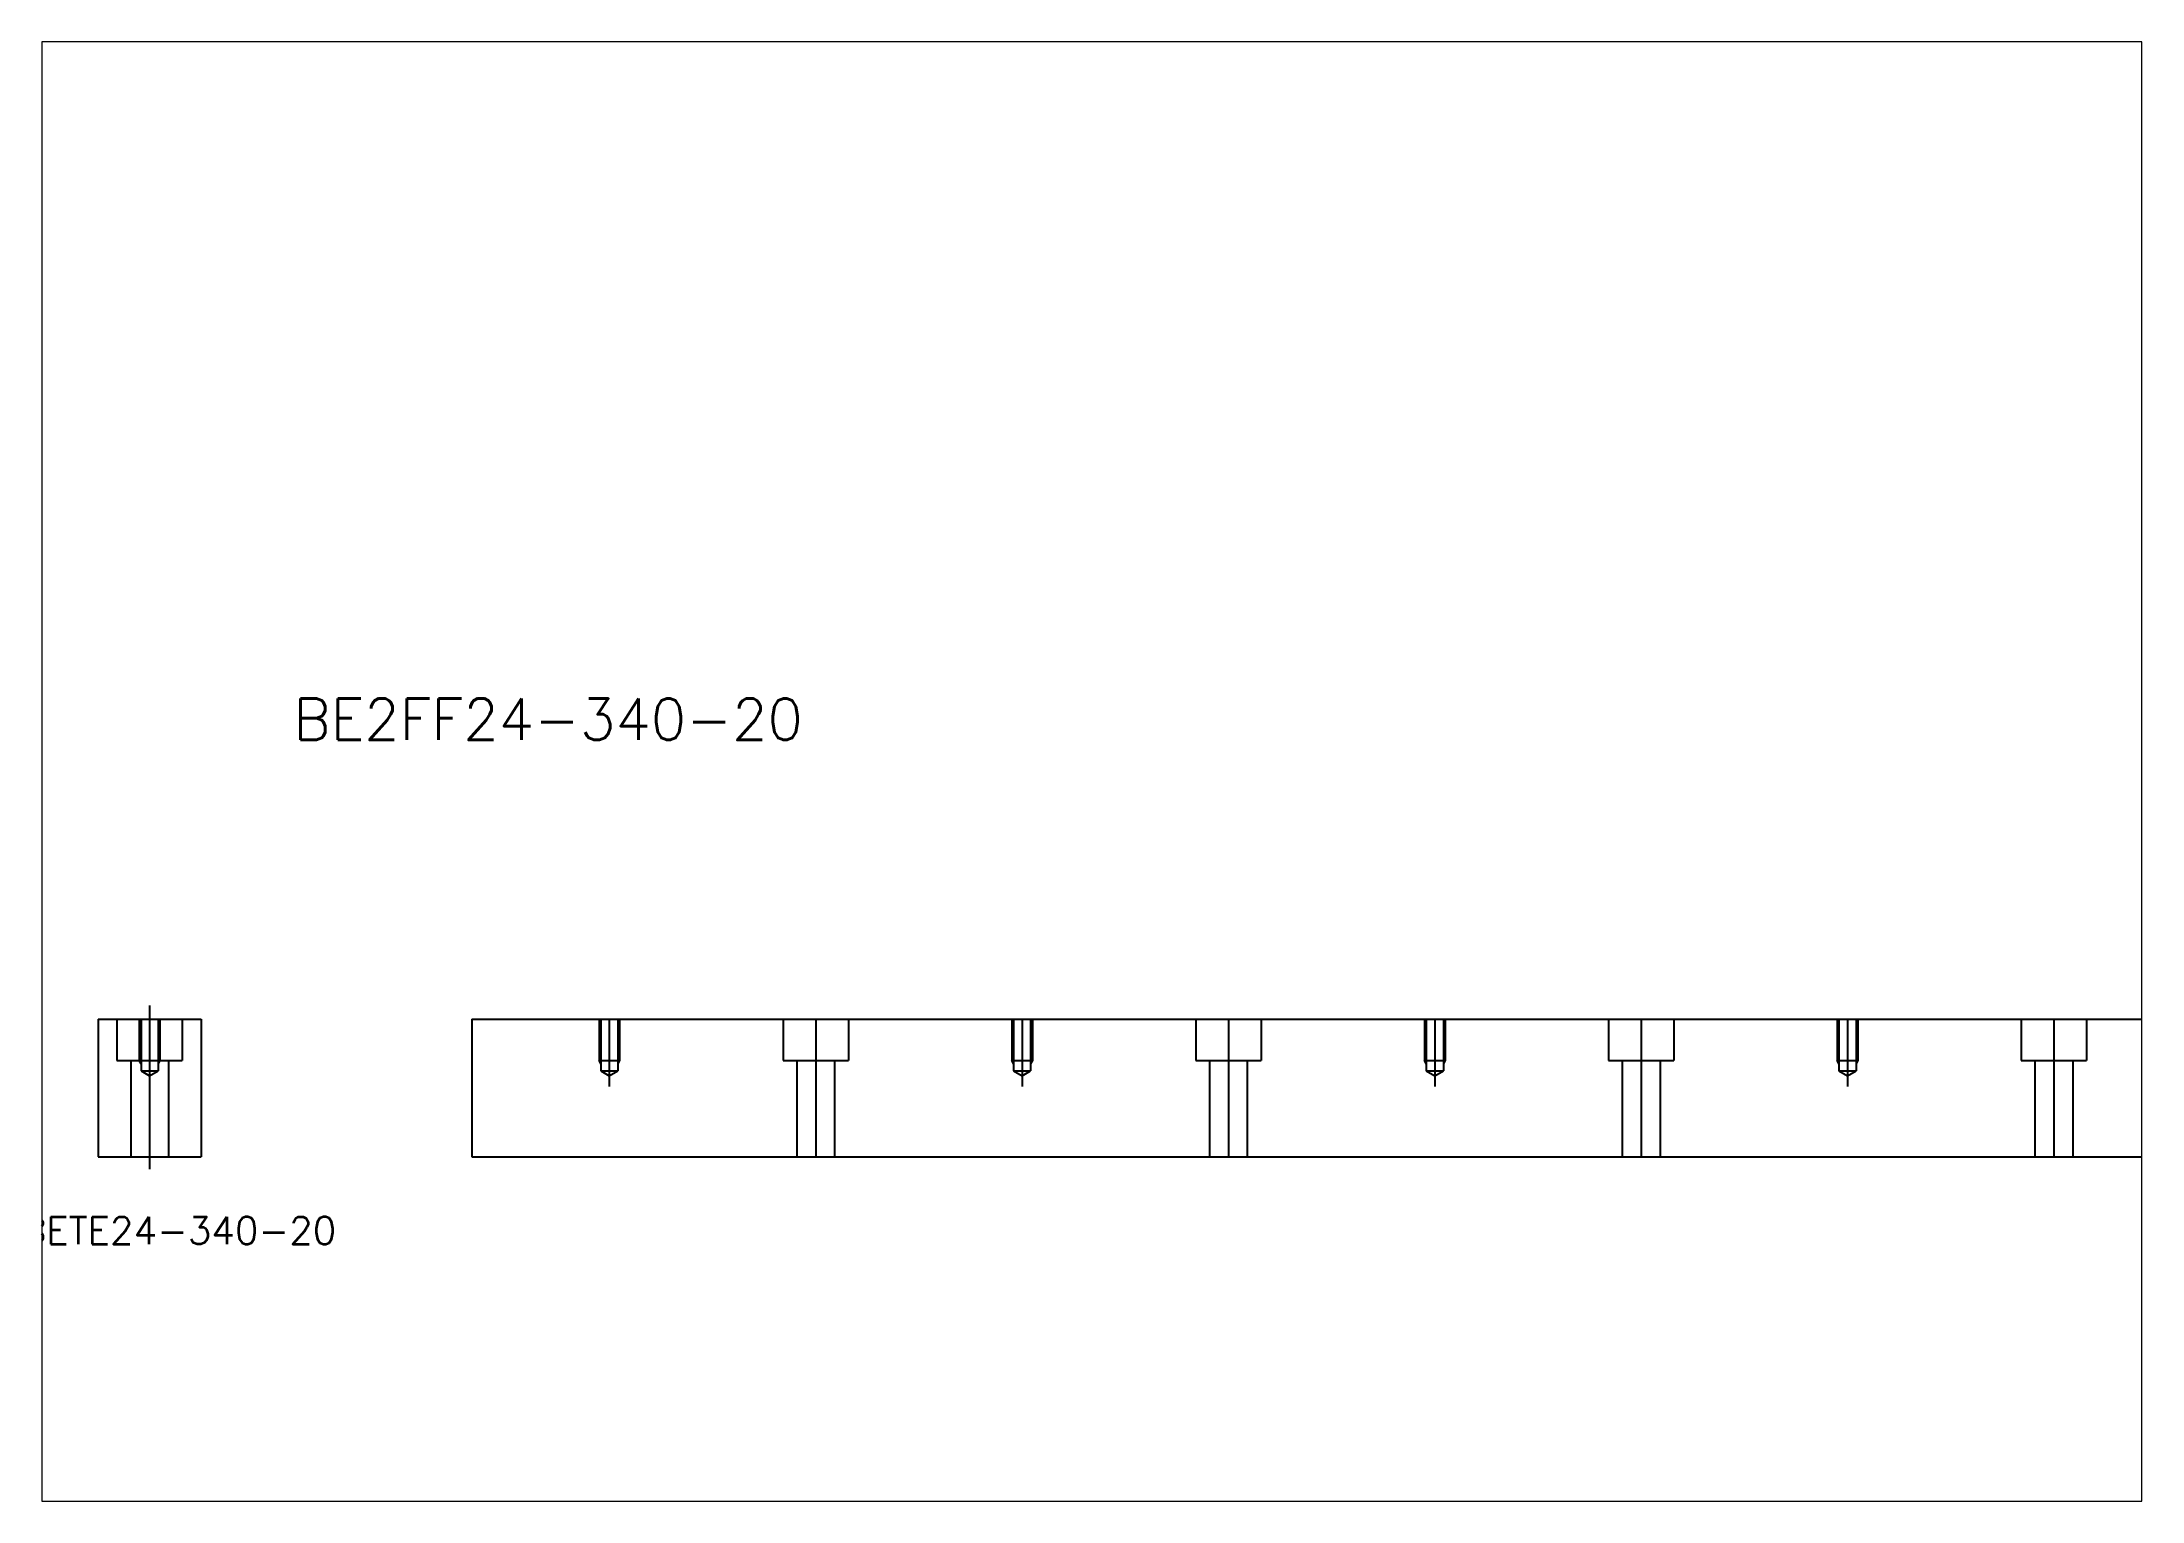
# Paper-space layout 'レイアウト1' of a CAD drawing. Extents: x 1.12 to 10.1, y 0.78 to 7.02.
# The model-space entities are those that its viewports show. They can reach past a viewport. Long polylines and large blocks are cut down to what shows.
import ezdxf

# ---------------------------------------------------------------- set-up
doc = ezdxf.new("R2010")
doc.units = 0
doc.header["$MEASUREMENT"] = 0
doc.linetypes.add('CENTER', pattern=[17.5, 13, -1.5, 1.5, -1.5])
doc.linetypes.add('DASHED', pattern=[3.5, 2, -1.5])
doc.layers.get('0').update_dxf_attribs({"linetype": 'CONTINUOUS'})
doc.layers.add('CENTER', color=1, linetype='CENTER')
doc.styles.get("Standard").update_dxf_attribs({"font": 'txt.shx', "bigfont": '@extfont2.shx'})

msp = doc.modelspace()

# ---------------------------------------------------------------- linework, layer by layer
at = {"color": 7, "linetype": 'Continuous'}
for p, q in [((4, 68.96), (4, 48.96)), ((4, 68.96), (19, 68.96)), ((19, 68.96), (19, 48.96)), ((58.33, 68.96), (398.33, 68.96)), ((58.33, 68.96), (58.33, 48.96)), ((4, 48.96), (19, 48.96)), ((58.33, 48.96), (398.33, 48.96))]:
    msp.add_line(p, q, dxfattribs=at)
at = {"color": 3, "linetype": 'DASHED'}
for p, q in [((6.75, 68.96), (6.75, 62.96)), ((10, 68.96), (10, 62.96)), ((10.25, 68.96), (10.25, 61.46)), ((12.75, 68.96), (12.75, 61.46)), ((13, 68.96), (13, 62.96)), ((16.25, 68.96), (16.25, 62.96)), ((76.83, 68.96), (76.83, 62.96)), ((77.08, 68.96), (77.08, 61.46)), ((79.58, 68.96), (79.58, 61.46)), ((79.83, 68.96), (79.83, 62.96)), ((103.58, 68.96), (103.58, 62.96)), ((113.08, 68.96), (113.08, 62.96)), ((136.83, 68.96), (136.83, 62.96)), ((137.08, 68.96), (137.08, 61.46)), ((139.58, 68.96), (139.58, 61.46)), ((139.83, 68.96), (139.83, 62.96)), ((163.58, 68.96), (163.58, 62.96)), ((173.08, 68.96), (173.08, 62.96)), ((196.83, 68.96), (196.83, 62.96)), ((197.08, 68.96), (197.08, 61.46)), ((199.58, 68.96), (199.58, 61.46)), ((199.83, 68.96), (199.83, 62.96)), ((223.58, 68.96), (223.58, 62.96)), ((233.08, 68.96), (233.08, 62.96)), ((256.83, 68.96), (256.83, 62.96)), ((257.08, 68.96), (257.08, 61.46)), ((259.58, 68.96), (259.58, 61.46)), ((259.83, 68.96), (259.83, 62.96)), ((283.58, 68.96), (283.58, 62.96)), ((293.08, 68.96), (293.08, 62.96)), ((6.75, 62.96), (16.25, 62.96)), ((8.75, 62.96), (8.75, 48.96)), ((10.25, 62.46), (10, 62.96)), ((10, 62.96), (13, 62.96)), ((10.25, 61.46), (11.5, 60.74)), ((10.25, 61.46), (12.75, 61.46)), ((11.5, 60.74), (12.75, 61.46)), ((13, 62.96), (12.75, 62.46)), ((14.25, 62.96), (14.25, 48.96)), ((76.83, 62.96), (79.83, 62.96)), ((77.08, 62.46), (76.83, 62.96)), ((77.08, 61.46), (79.58, 61.46)), ((77.08, 61.46), (78.33, 60.74)), ((78.33, 60.74), (79.58, 61.46)), ((79.83, 62.96), (79.58, 62.46)), ((103.58, 62.96), (113.08, 62.96)), ((105.58, 62.96), (105.58, 48.96)), ((111.08, 62.96), (111.08, 48.96)), ((137.08, 62.46), (136.83, 62.96)), ((136.83, 62.96), (139.83, 62.96)), ((137.08, 61.46), (138.33, 60.74)), ((137.08, 61.46), (139.58, 61.46)), ((138.33, 60.74), (139.58, 61.46)), ((139.83, 62.96), (139.58, 62.46)), ((163.58, 62.96), (173.08, 62.96)), ((165.58, 62.96), (165.58, 48.96)), ((171.08, 62.96), (171.08, 48.96)), ((197.08, 62.46), (196.83, 62.96)), ((196.83, 62.96), (199.83, 62.96)), ((197.08, 61.46), (198.33, 60.74)), ((197.08, 61.46), (199.58, 61.46)), ((198.33, 60.74), (199.58, 61.46)), ((199.83, 62.96), (199.58, 62.46)), ((223.58, 62.96), (233.08, 62.96)), ((225.58, 62.96), (225.58, 48.96)), ((231.08, 62.96), (231.08, 48.96)), ((257.08, 62.46), (256.83, 62.96)), ((256.83, 62.96), (259.83, 62.96)), ((257.08, 61.46), (258.33, 60.74)), ((257.08, 61.46), (259.58, 61.46)), ((258.33, 60.74), (259.58, 61.46)), ((259.83, 62.96), (259.58, 62.46)), ((283.58, 62.96), (293.08, 62.96)), ((285.58, 62.96), (285.58, 48.96)), ((291.08, 62.96), (291.08, 48.96))]:
    msp.add_line(p, q, dxfattribs=at)
at = {"layer": 'CENTER', "color": 1, "linetype": 'CENTER'}
for p, q in [((11.5, 70.95), (11.5, 47.15)), ((78.33, 68.96), (78.33, 59.17)), ((108.33, 68.96), (108.33, 48.96)), ((138.33, 68.96), (138.33, 59.17)), ((168.33, 68.96), (168.33, 48.96)), ((198.33, 68.96), (198.33, 59.17)), ((228.33, 68.96), (228.33, 48.96)), ((258.33, 68.96), (258.33, 59.17)), ((288.33, 68.96), (288.33, 48.96))]:
    msp.add_line(p, q, dxfattribs=at)

# ---------------------------------------------------------------- texts
at = {"color": 7, "linetype": 'Continuous'}
for s, height, p in [('BE2FF24-340-20', 6, (32.41, 109.6)), ('BETE24-340-20', 4, (-7.13, 36.24))]:
    msp.add_text(s, height=height, dxfattribs=at).set_placement(p)

psp = doc.layouts.new('レイアウト1')

# ---------------------------------------------------------------- viewports
at = {"layer": '0', "color": 7, "linetype": 'Continuous', "view_target_point": (148.5, 105)}
psp.add_viewport(center=(5.6137, 3.9021), size=(8.982, 6.243333), view_center_point=(0, 0), view_height=212.214411, dxfattribs=at)

doc.saveas('drawing.dxf')
